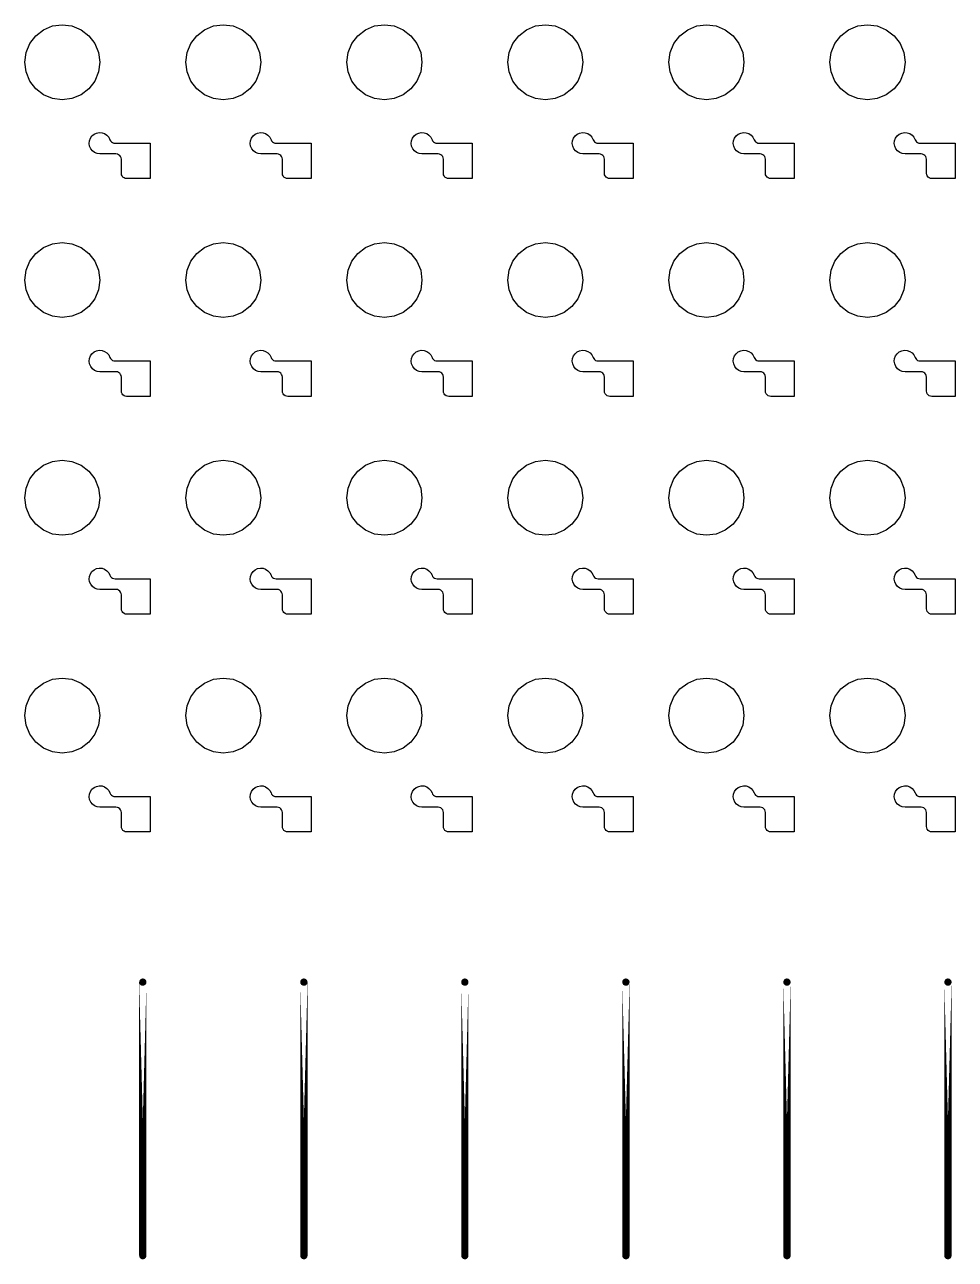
# Model space of a CAD drawing. Extents: x 11 to 212, y 11 to 212.
# Drawn here: x 122.26 to 132.46, y 46.96 to 60.5 of the extents above; entities that cross this region are included whole.
import ezdxf

# ---------------------------------------------------------------- set-up
doc = ezdxf.new("R2010")
doc.units = 0
doc.layers.get('0').update_dxf_attribs({"linetype": 'continuous'})
doc.layers.add('C3', color=7, linetype='continuous')

# ---------------------------------------------------------------- blocks, each defined once
blk = doc.blocks.new('cutlineendpoint')
at = {"const_width": 0.04}
blk.add_lwpolyline([(-0.02, 0, 1), (0.02, 0, 1)], format="xyb", close=True, dxfattribs=at)

msp = doc.modelspace()

# ---------------------------------------------------------------- linework, layer by layer
at = {"layer": 'C3'}
for points in [[(123.082, 60.088), (123.068, 59.982), (123.027, 59.882), (122.962, 59.797), (122.876, 59.732), (122.777, 59.691), (122.671, 59.676), (122.564, 59.691), (122.465, 59.732), (122.379, 59.797), (122.314, 59.882), (122.273, 59.982), (122.259, 60.088), (122.273, 60.195), (122.314, 60.294), (122.379, 60.379), (122.465, 60.445), (122.564, 60.486), (122.671, 60.5), (122.777, 60.486), (122.876, 60.445), (122.962, 60.379), (123.027, 60.294), (123.068, 60.195)], [(124.847, 60.088), (124.833, 59.982), (124.792, 59.882), (124.726, 59.797), (124.641, 59.732), (124.542, 59.691), (124.435, 59.676), (124.329, 59.691), (124.229, 59.732), (124.144, 59.797), (124.079, 59.882), (124.038, 59.982), (124.024, 60.088), (124.038, 60.195), (124.079, 60.294), (124.144, 60.379), (124.229, 60.445), (124.329, 60.486), (124.435, 60.5), (124.542, 60.486), (124.641, 60.445), (124.726, 60.379), (124.792, 60.294), (124.833, 60.195)], [(126.612, 60.088), (126.598, 59.982), (126.557, 59.882), (126.491, 59.797), (126.406, 59.732), (126.307, 59.691), (126.2, 59.676), (126.093, 59.691), (125.994, 59.732), (125.909, 59.797), (125.843, 59.882), (125.802, 59.982), (125.788, 60.088), (125.802, 60.195), (125.843, 60.294), (125.909, 60.379), (125.994, 60.445), (126.093, 60.486), (126.2, 60.5), (126.307, 60.486), (126.406, 60.445), (126.491, 60.379), (126.557, 60.294), (126.598, 60.195)], [(128.376, 60.088), (128.362, 59.982), (128.321, 59.882), (128.256, 59.797), (128.171, 59.732), (128.071, 59.691), (127.965, 59.676), (127.858, 59.691), (127.759, 59.732), (127.674, 59.797), (127.608, 59.882), (127.567, 59.982), (127.553, 60.088), (127.567, 60.195), (127.608, 60.294), (127.674, 60.379), (127.759, 60.445), (127.858, 60.486), (127.965, 60.5), (128.071, 60.486), (128.171, 60.445), (128.256, 60.379), (128.321, 60.294), (128.362, 60.195)], [(130.141, 60.088), (130.127, 59.982), (130.086, 59.882), (130.021, 59.797), (129.935, 59.732), (129.836, 59.691), (129.729, 59.676), (129.623, 59.691), (129.524, 59.732), (129.438, 59.797), (129.373, 59.882), (129.332, 59.982), (129.318, 60.088), (129.332, 60.195), (129.373, 60.294), (129.438, 60.379), (129.524, 60.445), (129.623, 60.486), (129.729, 60.5), (129.836, 60.486), (129.935, 60.445), (130.021, 60.379), (130.086, 60.294), (130.127, 60.195)], [(131.906, 60.088), (131.892, 59.982), (131.851, 59.882), (131.785, 59.797), (131.7, 59.732), (131.601, 59.691), (131.494, 59.676), (131.388, 59.691), (131.288, 59.732), (131.203, 59.797), (131.138, 59.882), (131.096, 59.982), (131.082, 60.088), (131.096, 60.195), (131.138, 60.294), (131.203, 60.379), (131.288, 60.445), (131.388, 60.486), (131.494, 60.5), (131.601, 60.486), (131.7, 60.445), (131.785, 60.379), (131.851, 60.294), (131.892, 60.195)], [(123.376, 58.812), (123.361, 58.814), (123.347, 58.82), (123.335, 58.829), (123.326, 58.841), (123.32, 58.855), (123.318, 58.871), (123.318, 59.024), (123.316, 59.039), (123.31, 59.053), (123.3, 59.065), (123.288, 59.074), (123.274, 59.08), (123.259, 59.082), (123.082, 59.082), (123.052, 59.086), (123.024, 59.098), (123, 59.116), (122.982, 59.139), (122.969, 59.167), (122.965, 59.197), (122.968, 59.227), (122.978, 59.255), (122.996, 59.28), (123.019, 59.299), (123.046, 59.312), (123.076, 59.317), (123.106, 59.315), (123.135, 59.305), (123.16, 59.289), (123.18, 59.266), (123.193, 59.239), (123.2, 59.226), (123.209, 59.215), (123.221, 59.207), (123.234, 59.202), (123.249, 59.2), (123.633, 59.2), (123.633, 58.812)], [(125.141, 58.812), (125.126, 58.814), (125.112, 58.82), (125.1, 58.829), (125.09, 58.841), (125.084, 58.855), (125.082, 58.871), (125.082, 59.024), (125.08, 59.039), (125.074, 59.053), (125.065, 59.065), (125.053, 59.074), (125.039, 59.08), (125.024, 59.082), (124.847, 59.082), (124.817, 59.086), (124.789, 59.098), (124.765, 59.116), (124.746, 59.139), (124.734, 59.167), (124.729, 59.197), (124.733, 59.227), (124.743, 59.255), (124.761, 59.28), (124.784, 59.299), (124.811, 59.312), (124.841, 59.317), (124.871, 59.315), (124.899, 59.305), (124.924, 59.289), (124.944, 59.266), (124.958, 59.239), (124.964, 59.226), (124.974, 59.215), (124.986, 59.207), (124.999, 59.202), (125.013, 59.2), (125.398, 59.2), (125.398, 58.812)], [(126.906, 58.812), (126.891, 58.814), (126.876, 58.82), (126.864, 58.829), (126.855, 58.841), (126.849, 58.855), (126.847, 58.871), (126.847, 59.024), (126.845, 59.039), (126.839, 59.053), (126.83, 59.065), (126.818, 59.074), (126.803, 59.08), (126.788, 59.082), (126.612, 59.082), (126.582, 59.086), (126.554, 59.098), (126.53, 59.116), (126.511, 59.139), (126.499, 59.167), (126.494, 59.197), (126.497, 59.227), (126.508, 59.255), (126.525, 59.28), (126.548, 59.299), (126.576, 59.312), (126.605, 59.317), (126.635, 59.315), (126.664, 59.305), (126.689, 59.289), (126.709, 59.266), (126.723, 59.239), (126.729, 59.226), (126.739, 59.215), (126.75, 59.207), (126.764, 59.202), (126.778, 59.2), (127.162, 59.2), (127.162, 58.812)], [(128.671, 58.812), (128.655, 58.814), (128.641, 58.82), (128.629, 58.829), (128.62, 58.841), (128.614, 58.855), (128.612, 58.871), (128.612, 59.024), (128.61, 59.039), (128.604, 59.053), (128.595, 59.065), (128.582, 59.074), (128.568, 59.08), (128.553, 59.082), (128.376, 59.082), (128.347, 59.086), (128.319, 59.098), (128.294, 59.116), (128.276, 59.139), (128.264, 59.167), (128.259, 59.197), (128.262, 59.227), (128.272, 59.255), (128.29, 59.28), (128.313, 59.299), (128.34, 59.312), (128.37, 59.317), (128.4, 59.315), (128.429, 59.305), (128.454, 59.289), (128.474, 59.266), (128.487, 59.239), (128.494, 59.226), (128.503, 59.215), (128.515, 59.207), (128.529, 59.202), (128.543, 59.2), (128.927, 59.2), (128.927, 58.812)], [(130.435, 58.812), (130.42, 58.814), (130.406, 58.82), (130.394, 58.829), (130.384, 58.841), (130.378, 58.855), (130.376, 58.871), (130.376, 59.024), (130.374, 59.039), (130.369, 59.053), (130.359, 59.065), (130.347, 59.074), (130.333, 59.08), (130.318, 59.082), (130.141, 59.082), (130.111, 59.086), (130.083, 59.098), (130.059, 59.116), (130.04, 59.139), (130.028, 59.167), (130.024, 59.197), (130.027, 59.227), (130.037, 59.255), (130.055, 59.28), (130.078, 59.299), (130.105, 59.312), (130.135, 59.317), (130.165, 59.315), (130.193, 59.305), (130.218, 59.289), (130.238, 59.266), (130.252, 59.239), (130.259, 59.226), (130.268, 59.215), (130.28, 59.207), (130.293, 59.202), (130.308, 59.2), (130.692, 59.2), (130.692, 58.812)], [(132.2, 58.812), (132.185, 58.814), (132.171, 58.82), (132.158, 58.829), (132.149, 58.841), (132.143, 58.855), (132.141, 58.871), (132.141, 59.024), (132.139, 59.039), (132.133, 59.053), (132.124, 59.065), (132.112, 59.074), (132.098, 59.08), (132.082, 59.082), (131.906, 59.082), (131.876, 59.086), (131.848, 59.098), (131.824, 59.116), (131.805, 59.139), (131.793, 59.167), (131.788, 59.197), (131.791, 59.227), (131.802, 59.255), (131.819, 59.28), (131.842, 59.299), (131.87, 59.312), (131.899, 59.317), (131.93, 59.315), (131.958, 59.305), (131.983, 59.289), (132.003, 59.266), (132.017, 59.239), (132.023, 59.226), (132.033, 59.215), (132.044, 59.207), (132.058, 59.202), (132.072, 59.2), (132.456, 59.2), (132.456, 58.812)], [(123.082, 57.7), (123.068, 57.593), (123.027, 57.494), (122.962, 57.409), (122.876, 57.343), (122.777, 57.302), (122.671, 57.288), (122.564, 57.302), (122.465, 57.343), (122.379, 57.409), (122.314, 57.494), (122.273, 57.593), (122.259, 57.7), (122.273, 57.807), (122.314, 57.906), (122.379, 57.991), (122.465, 58.057), (122.564, 58.098), (122.671, 58.112), (122.777, 58.098), (122.876, 58.057), (122.962, 57.991), (123.027, 57.906), (123.068, 57.807)], [(124.847, 57.7), (124.833, 57.593), (124.792, 57.494), (124.726, 57.409), (124.641, 57.343), (124.542, 57.302), (124.435, 57.288), (124.329, 57.302), (124.229, 57.343), (124.144, 57.409), (124.079, 57.494), (124.038, 57.593), (124.024, 57.7), (124.038, 57.807), (124.079, 57.906), (124.144, 57.991), (124.229, 58.057), (124.329, 58.098), (124.435, 58.112), (124.542, 58.098), (124.641, 58.057), (124.726, 57.991), (124.792, 57.906), (124.833, 57.807)], [(126.612, 57.7), (126.598, 57.593), (126.557, 57.494), (126.491, 57.409), (126.406, 57.343), (126.307, 57.302), (126.2, 57.288), (126.093, 57.302), (125.994, 57.343), (125.909, 57.409), (125.843, 57.494), (125.802, 57.593), (125.788, 57.7), (125.802, 57.807), (125.843, 57.906), (125.909, 57.991), (125.994, 58.057), (126.093, 58.098), (126.2, 58.112), (126.307, 58.098), (126.406, 58.057), (126.491, 57.991), (126.557, 57.906), (126.598, 57.807)], [(128.376, 57.7), (128.362, 57.593), (128.321, 57.494), (128.256, 57.409), (128.171, 57.343), (128.071, 57.302), (127.965, 57.288), (127.858, 57.302), (127.759, 57.343), (127.674, 57.409), (127.608, 57.494), (127.567, 57.593), (127.553, 57.7), (127.567, 57.807), (127.608, 57.906), (127.674, 57.991), (127.759, 58.057), (127.858, 58.098), (127.965, 58.112), (128.071, 58.098), (128.171, 58.057), (128.256, 57.991), (128.321, 57.906), (128.362, 57.807)], [(130.141, 57.7), (130.127, 57.593), (130.086, 57.494), (130.021, 57.409), (129.935, 57.343), (129.836, 57.302), (129.729, 57.288), (129.623, 57.302), (129.524, 57.343), (129.438, 57.409), (129.373, 57.494), (129.332, 57.593), (129.318, 57.7), (129.332, 57.807), (129.373, 57.906), (129.438, 57.991), (129.524, 58.057), (129.623, 58.098), (129.729, 58.112), (129.836, 58.098), (129.935, 58.057), (130.021, 57.991), (130.086, 57.906), (130.127, 57.807)], [(131.906, 57.7), (131.892, 57.593), (131.851, 57.494), (131.785, 57.409), (131.7, 57.343), (131.601, 57.302), (131.494, 57.288), (131.388, 57.302), (131.288, 57.343), (131.203, 57.409), (131.138, 57.494), (131.096, 57.593), (131.082, 57.7), (131.096, 57.807), (131.138, 57.906), (131.203, 57.991), (131.288, 58.057), (131.388, 58.098), (131.494, 58.112), (131.601, 58.098), (131.7, 58.057), (131.785, 57.991), (131.851, 57.906), (131.892, 57.807)], [(123.376, 56.424), (123.361, 56.426), (123.347, 56.431), (123.335, 56.441), (123.326, 56.453), (123.32, 56.467), (123.318, 56.482), (123.318, 56.635), (123.316, 56.651), (123.31, 56.665), (123.3, 56.677), (123.288, 56.686), (123.274, 56.692), (123.259, 56.694), (123.082, 56.694), (123.052, 56.698), (123.024, 56.709), (123, 56.727), (122.982, 56.751), (122.969, 56.779), (122.965, 56.809), (122.968, 56.839), (122.978, 56.867), (122.996, 56.891), (123.019, 56.911), (123.046, 56.924), (123.076, 56.929), (123.106, 56.927), (123.135, 56.917), (123.16, 56.9), (123.18, 56.878), (123.193, 56.851), (123.2, 56.838), (123.209, 56.827), (123.221, 56.819), (123.234, 56.814), (123.249, 56.812), (123.633, 56.812), (123.633, 56.424)], [(125.141, 56.424), (125.126, 56.426), (125.112, 56.431), (125.1, 56.441), (125.09, 56.453), (125.084, 56.467), (125.082, 56.482), (125.082, 56.635), (125.08, 56.651), (125.074, 56.665), (125.065, 56.677), (125.053, 56.686), (125.039, 56.692), (125.024, 56.694), (124.847, 56.694), (124.817, 56.698), (124.789, 56.709), (124.765, 56.727), (124.746, 56.751), (124.734, 56.779), (124.729, 56.809), (124.733, 56.839), (124.743, 56.867), (124.761, 56.891), (124.784, 56.911), (124.811, 56.924), (124.841, 56.929), (124.871, 56.927), (124.899, 56.917), (124.924, 56.9), (124.944, 56.878), (124.958, 56.851), (124.964, 56.838), (124.974, 56.827), (124.986, 56.819), (124.999, 56.814), (125.013, 56.812), (125.398, 56.812), (125.398, 56.424)], [(126.906, 56.424), (126.891, 56.426), (126.876, 56.431), (126.864, 56.441), (126.855, 56.453), (126.849, 56.467), (126.847, 56.482), (126.847, 56.635), (126.845, 56.651), (126.839, 56.665), (126.83, 56.677), (126.818, 56.686), (126.803, 56.692), (126.788, 56.694), (126.612, 56.694), (126.582, 56.698), (126.554, 56.709), (126.53, 56.727), (126.511, 56.751), (126.499, 56.779), (126.494, 56.809), (126.497, 56.839), (126.508, 56.867), (126.525, 56.891), (126.548, 56.911), (126.576, 56.924), (126.605, 56.929), (126.635, 56.927), (126.664, 56.917), (126.689, 56.9), (126.709, 56.878), (126.723, 56.851), (126.729, 56.838), (126.739, 56.827), (126.75, 56.819), (126.764, 56.814), (126.778, 56.812), (127.162, 56.812), (127.162, 56.424)], [(128.671, 56.424), (128.655, 56.426), (128.641, 56.431), (128.629, 56.441), (128.62, 56.453), (128.614, 56.467), (128.612, 56.482), (128.612, 56.635), (128.61, 56.651), (128.604, 56.665), (128.595, 56.677), (128.582, 56.686), (128.568, 56.692), (128.553, 56.694), (128.376, 56.694), (128.347, 56.698), (128.319, 56.709), (128.294, 56.727), (128.276, 56.751), (128.264, 56.779), (128.259, 56.809), (128.262, 56.839), (128.272, 56.867), (128.29, 56.891), (128.313, 56.911), (128.34, 56.924), (128.37, 56.929), (128.4, 56.927), (128.429, 56.917), (128.454, 56.9), (128.474, 56.878), (128.487, 56.851), (128.494, 56.838), (128.503, 56.827), (128.515, 56.819), (128.529, 56.814), (128.543, 56.812), (128.927, 56.812), (128.927, 56.424)], [(130.435, 56.424), (130.42, 56.426), (130.406, 56.431), (130.394, 56.441), (130.384, 56.453), (130.378, 56.467), (130.376, 56.482), (130.376, 56.635), (130.374, 56.651), (130.369, 56.665), (130.359, 56.677), (130.347, 56.686), (130.333, 56.692), (130.318, 56.694), (130.141, 56.694), (130.111, 56.698), (130.083, 56.709), (130.059, 56.727), (130.04, 56.751), (130.028, 56.779), (130.024, 56.809), (130.027, 56.839), (130.037, 56.867), (130.055, 56.891), (130.078, 56.911), (130.105, 56.924), (130.135, 56.929), (130.165, 56.927), (130.193, 56.917), (130.218, 56.9), (130.238, 56.878), (130.252, 56.851), (130.259, 56.838), (130.268, 56.827), (130.28, 56.819), (130.293, 56.814), (130.308, 56.812), (130.692, 56.812), (130.692, 56.424)], [(132.2, 56.424), (132.185, 56.426), (132.171, 56.431), (132.158, 56.441), (132.149, 56.453), (132.143, 56.467), (132.141, 56.482), (132.141, 56.635), (132.139, 56.651), (132.133, 56.665), (132.124, 56.677), (132.112, 56.686), (132.098, 56.692), (132.082, 56.694), (131.906, 56.694), (131.876, 56.698), (131.848, 56.709), (131.824, 56.727), (131.805, 56.751), (131.793, 56.779), (131.788, 56.809), (131.791, 56.839), (131.802, 56.867), (131.819, 56.891), (131.842, 56.911), (131.87, 56.924), (131.899, 56.929), (131.93, 56.927), (131.958, 56.917), (131.983, 56.9), (132.003, 56.878), (132.017, 56.851), (132.023, 56.838), (132.033, 56.827), (132.044, 56.819), (132.058, 56.814), (132.072, 56.812), (132.456, 56.812), (132.456, 56.424)], [(123.082, 55.312), (123.068, 55.205), (123.027, 55.106), (122.962, 55.021), (122.876, 54.955), (122.777, 54.914), (122.671, 54.9), (122.564, 54.914), (122.465, 54.955), (122.379, 55.021), (122.314, 55.106), (122.273, 55.205), (122.259, 55.312), (122.273, 55.418), (122.314, 55.518), (122.379, 55.603), (122.465, 55.668), (122.564, 55.709), (122.671, 55.724), (122.777, 55.709), (122.876, 55.668), (122.962, 55.603), (123.027, 55.518), (123.068, 55.418)], [(124.847, 55.312), (124.833, 55.205), (124.792, 55.106), (124.726, 55.021), (124.641, 54.955), (124.542, 54.914), (124.435, 54.9), (124.329, 54.914), (124.229, 54.955), (124.144, 55.021), (124.079, 55.106), (124.038, 55.205), (124.024, 55.312), (124.038, 55.418), (124.079, 55.518), (124.144, 55.603), (124.229, 55.668), (124.329, 55.709), (124.435, 55.724), (124.542, 55.709), (124.641, 55.668), (124.726, 55.603), (124.792, 55.518), (124.833, 55.418)], [(126.612, 55.312), (126.598, 55.205), (126.557, 55.106), (126.491, 55.021), (126.406, 54.955), (126.307, 54.914), (126.2, 54.9), (126.093, 54.914), (125.994, 54.955), (125.909, 55.021), (125.843, 55.106), (125.802, 55.205), (125.788, 55.312), (125.802, 55.418), (125.843, 55.518), (125.909, 55.603), (125.994, 55.668), (126.093, 55.709), (126.2, 55.724), (126.307, 55.709), (126.406, 55.668), (126.491, 55.603), (126.557, 55.518), (126.598, 55.418)], [(128.376, 55.312), (128.362, 55.205), (128.321, 55.106), (128.256, 55.021), (128.171, 54.955), (128.071, 54.914), (127.965, 54.9), (127.858, 54.914), (127.759, 54.955), (127.674, 55.021), (127.608, 55.106), (127.567, 55.205), (127.553, 55.312), (127.567, 55.418), (127.608, 55.518), (127.674, 55.603), (127.759, 55.668), (127.858, 55.709), (127.965, 55.724), (128.071, 55.709), (128.171, 55.668), (128.256, 55.603), (128.321, 55.518), (128.362, 55.418)], [(130.141, 55.312), (130.127, 55.205), (130.086, 55.106), (130.021, 55.021), (129.935, 54.955), (129.836, 54.914), (129.729, 54.9), (129.623, 54.914), (129.524, 54.955), (129.438, 55.021), (129.373, 55.106), (129.332, 55.205), (129.318, 55.312), (129.332, 55.418), (129.373, 55.518), (129.438, 55.603), (129.524, 55.668), (129.623, 55.709), (129.729, 55.724), (129.836, 55.709), (129.935, 55.668), (130.021, 55.603), (130.086, 55.518), (130.127, 55.418)], [(131.906, 55.312), (131.892, 55.205), (131.851, 55.106), (131.785, 55.021), (131.7, 54.955), (131.601, 54.914), (131.494, 54.9), (131.388, 54.914), (131.288, 54.955), (131.203, 55.021), (131.138, 55.106), (131.096, 55.205), (131.082, 55.312), (131.096, 55.418), (131.138, 55.518), (131.203, 55.603), (131.288, 55.668), (131.388, 55.709), (131.494, 55.724), (131.601, 55.709), (131.7, 55.668), (131.785, 55.603), (131.851, 55.518), (131.892, 55.418)], [(123.376, 54.035), (123.361, 54.037), (123.347, 54.043), (123.335, 54.053), (123.326, 54.065), (123.32, 54.079), (123.318, 54.094), (123.318, 54.247), (123.316, 54.262), (123.31, 54.276), (123.3, 54.289), (123.288, 54.298), (123.274, 54.304), (123.259, 54.306), (123.082, 54.306), (123.052, 54.31), (123.024, 54.321), (123, 54.339), (122.982, 54.363), (122.969, 54.39), (122.965, 54.42), (122.968, 54.45), (122.978, 54.479), (122.996, 54.503), (123.019, 54.523), (123.046, 54.535), (123.076, 54.541), (123.106, 54.539), (123.135, 54.529), (123.16, 54.512), (123.18, 54.49), (123.193, 54.463), (123.2, 54.45), (123.209, 54.439), (123.221, 54.431), (123.234, 54.425), (123.249, 54.424), (123.633, 54.424), (123.633, 54.035)], [(125.141, 54.035), (125.126, 54.037), (125.112, 54.043), (125.1, 54.053), (125.09, 54.065), (125.084, 54.079), (125.082, 54.094), (125.082, 54.247), (125.08, 54.262), (125.074, 54.276), (125.065, 54.289), (125.053, 54.298), (125.039, 54.304), (125.024, 54.306), (124.847, 54.306), (124.817, 54.31), (124.789, 54.321), (124.765, 54.339), (124.746, 54.363), (124.734, 54.39), (124.729, 54.42), (124.733, 54.45), (124.743, 54.479), (124.761, 54.503), (124.784, 54.523), (124.811, 54.535), (124.841, 54.541), (124.871, 54.539), (124.899, 54.529), (124.924, 54.512), (124.944, 54.49), (124.958, 54.463), (124.964, 54.45), (124.974, 54.439), (124.986, 54.431), (124.999, 54.425), (125.013, 54.424), (125.398, 54.424), (125.398, 54.035)], [(126.906, 54.035), (126.891, 54.037), (126.876, 54.043), (126.864, 54.053), (126.855, 54.065), (126.849, 54.079), (126.847, 54.094), (126.847, 54.247), (126.845, 54.262), (126.839, 54.276), (126.83, 54.289), (126.818, 54.298), (126.803, 54.304), (126.788, 54.306), (126.612, 54.306), (126.582, 54.31), (126.554, 54.321), (126.53, 54.339), (126.511, 54.363), (126.499, 54.39), (126.494, 54.42), (126.497, 54.45), (126.508, 54.479), (126.525, 54.503), (126.548, 54.523), (126.576, 54.535), (126.605, 54.541), (126.635, 54.539), (126.664, 54.529), (126.689, 54.512), (126.709, 54.49), (126.723, 54.463), (126.729, 54.45), (126.739, 54.439), (126.75, 54.431), (126.764, 54.425), (126.778, 54.424), (127.162, 54.424), (127.162, 54.035)], [(128.671, 54.035), (128.655, 54.037), (128.641, 54.043), (128.629, 54.053), (128.62, 54.065), (128.614, 54.079), (128.612, 54.094), (128.612, 54.247), (128.61, 54.262), (128.604, 54.276), (128.595, 54.289), (128.582, 54.298), (128.568, 54.304), (128.553, 54.306), (128.376, 54.306), (128.347, 54.31), (128.319, 54.321), (128.294, 54.339), (128.276, 54.363), (128.264, 54.39), (128.259, 54.42), (128.262, 54.45), (128.272, 54.479), (128.29, 54.503), (128.313, 54.523), (128.34, 54.535), (128.37, 54.541), (128.4, 54.539), (128.429, 54.529), (128.454, 54.512), (128.474, 54.49), (128.487, 54.463), (128.494, 54.45), (128.503, 54.439), (128.515, 54.431), (128.529, 54.425), (128.543, 54.424), (128.927, 54.424), (128.927, 54.035)], [(130.435, 54.035), (130.42, 54.037), (130.406, 54.043), (130.394, 54.053), (130.384, 54.065), (130.378, 54.079), (130.376, 54.094), (130.376, 54.247), (130.374, 54.262), (130.369, 54.276), (130.359, 54.289), (130.347, 54.298), (130.333, 54.304), (130.318, 54.306), (130.141, 54.306), (130.111, 54.31), (130.083, 54.321), (130.059, 54.339), (130.04, 54.363), (130.028, 54.39), (130.024, 54.42), (130.027, 54.45), (130.037, 54.479), (130.055, 54.503), (130.078, 54.523), (130.105, 54.535), (130.135, 54.541), (130.165, 54.539), (130.193, 54.529), (130.218, 54.512), (130.238, 54.49), (130.252, 54.463), (130.259, 54.45), (130.268, 54.439), (130.28, 54.431), (130.293, 54.425), (130.308, 54.424), (130.692, 54.424), (130.692, 54.035)], [(132.2, 54.035), (132.185, 54.037), (132.171, 54.043), (132.158, 54.053), (132.149, 54.065), (132.143, 54.079), (132.141, 54.094), (132.141, 54.247), (132.139, 54.262), (132.133, 54.276), (132.124, 54.289), (132.112, 54.298), (132.098, 54.304), (132.082, 54.306), (131.906, 54.306), (131.876, 54.31), (131.848, 54.321), (131.824, 54.339), (131.805, 54.363), (131.793, 54.39), (131.788, 54.42), (131.791, 54.45), (131.802, 54.479), (131.819, 54.503), (131.842, 54.523), (131.87, 54.535), (131.899, 54.541), (131.93, 54.539), (131.958, 54.529), (131.983, 54.512), (132.003, 54.49), (132.017, 54.463), (132.023, 54.45), (132.033, 54.439), (132.044, 54.431), (132.058, 54.425), (132.072, 54.424), (132.456, 54.424), (132.456, 54.035)], [(123.082, 52.924), (123.068, 52.817), (123.027, 52.718), (122.962, 52.632), (122.876, 52.567), (122.777, 52.526), (122.671, 52.512), (122.564, 52.526), (122.465, 52.567), (122.379, 52.632), (122.314, 52.718), (122.273, 52.817), (122.259, 52.924), (122.273, 53.03), (122.314, 53.129), (122.379, 53.215), (122.465, 53.28), (122.564, 53.321), (122.671, 53.335), (122.777, 53.321), (122.876, 53.28), (122.962, 53.215), (123.027, 53.129), (123.068, 53.03)], [(124.847, 52.924), (124.833, 52.817), (124.792, 52.718), (124.726, 52.632), (124.641, 52.567), (124.542, 52.526), (124.435, 52.512), (124.329, 52.526), (124.229, 52.567), (124.144, 52.632), (124.079, 52.718), (124.038, 52.817), (124.024, 52.924), (124.038, 53.03), (124.079, 53.129), (124.144, 53.215), (124.229, 53.28), (124.329, 53.321), (124.435, 53.335), (124.542, 53.321), (124.641, 53.28), (124.726, 53.215), (124.792, 53.129), (124.833, 53.03)], [(126.612, 52.924), (126.598, 52.817), (126.557, 52.718), (126.491, 52.632), (126.406, 52.567), (126.307, 52.526), (126.2, 52.512), (126.093, 52.526), (125.994, 52.567), (125.909, 52.632), (125.843, 52.718), (125.802, 52.817), (125.788, 52.924), (125.802, 53.03), (125.843, 53.129), (125.909, 53.215), (125.994, 53.28), (126.093, 53.321), (126.2, 53.335), (126.307, 53.321), (126.406, 53.28), (126.491, 53.215), (126.557, 53.129), (126.598, 53.03)], [(128.376, 52.924), (128.362, 52.817), (128.321, 52.718), (128.256, 52.632), (128.171, 52.567), (128.071, 52.526), (127.965, 52.512), (127.858, 52.526), (127.759, 52.567), (127.674, 52.632), (127.608, 52.718), (127.567, 52.817), (127.553, 52.924), (127.567, 53.03), (127.608, 53.129), (127.674, 53.215), (127.759, 53.28), (127.858, 53.321), (127.965, 53.335), (128.071, 53.321), (128.171, 53.28), (128.256, 53.215), (128.321, 53.129), (128.362, 53.03)], [(130.141, 52.924), (130.127, 52.817), (130.086, 52.718), (130.021, 52.632), (129.935, 52.567), (129.836, 52.526), (129.729, 52.512), (129.623, 52.526), (129.524, 52.567), (129.438, 52.632), (129.373, 52.718), (129.332, 52.817), (129.318, 52.924), (129.332, 53.03), (129.373, 53.129), (129.438, 53.215), (129.524, 53.28), (129.623, 53.321), (129.729, 53.335), (129.836, 53.321), (129.935, 53.28), (130.021, 53.215), (130.086, 53.129), (130.127, 53.03)], [(131.906, 52.924), (131.892, 52.817), (131.851, 52.718), (131.785, 52.632), (131.7, 52.567), (131.601, 52.526), (131.494, 52.512), (131.388, 52.526), (131.288, 52.567), (131.203, 52.632), (131.138, 52.718), (131.096, 52.817), (131.082, 52.924), (131.096, 53.03), (131.138, 53.129), (131.203, 53.215), (131.288, 53.28), (131.388, 53.321), (131.494, 53.335), (131.601, 53.321), (131.7, 53.28), (131.785, 53.215), (131.851, 53.129), (131.892, 53.03)], [(123.376, 51.647), (123.361, 51.649), (123.347, 51.655), (123.335, 51.664), (123.326, 51.676), (123.32, 51.691), (123.318, 51.706), (123.318, 51.859), (123.316, 51.874), (123.31, 51.888), (123.3, 51.9), (123.288, 51.91), (123.274, 51.916), (123.259, 51.918), (123.082, 51.918), (123.052, 51.922), (123.024, 51.933), (123, 51.951), (122.982, 51.975), (122.969, 52.002), (122.965, 52.032), (122.968, 52.062), (122.978, 52.09), (122.996, 52.115), (123.019, 52.134), (123.046, 52.147), (123.076, 52.153), (123.106, 52.151), (123.135, 52.141), (123.16, 52.124), (123.18, 52.101), (123.193, 52.075), (123.2, 52.062), (123.209, 52.051), (123.221, 52.042), (123.234, 52.037), (123.249, 52.035), (123.633, 52.035), (123.633, 51.647)], [(125.141, 51.647), (125.126, 51.649), (125.112, 51.655), (125.1, 51.664), (125.09, 51.676), (125.084, 51.691), (125.082, 51.706), (125.082, 51.859), (125.08, 51.874), (125.074, 51.888), (125.065, 51.9), (125.053, 51.91), (125.039, 51.916), (125.024, 51.918), (124.847, 51.918), (124.817, 51.922), (124.789, 51.933), (124.765, 51.951), (124.746, 51.975), (124.734, 52.002), (124.729, 52.032), (124.733, 52.062), (124.743, 52.09), (124.761, 52.115), (124.784, 52.134), (124.811, 52.147), (124.841, 52.153), (124.871, 52.151), (124.899, 52.141), (124.924, 52.124), (124.944, 52.101), (124.958, 52.075), (124.964, 52.062), (124.974, 52.051), (124.986, 52.042), (124.999, 52.037), (125.013, 52.035), (125.398, 52.035), (125.398, 51.647)], [(126.906, 51.647), (126.891, 51.649), (126.876, 51.655), (126.864, 51.664), (126.855, 51.676), (126.849, 51.691), (126.847, 51.706), (126.847, 51.859), (126.845, 51.874), (126.839, 51.888), (126.83, 51.9), (126.818, 51.91), (126.803, 51.916), (126.788, 51.918), (126.612, 51.918), (126.582, 51.922), (126.554, 51.933), (126.53, 51.951), (126.511, 51.975), (126.499, 52.002), (126.494, 52.032), (126.497, 52.062), (126.508, 52.09), (126.525, 52.115), (126.548, 52.134), (126.576, 52.147), (126.605, 52.153), (126.635, 52.151), (126.664, 52.141), (126.689, 52.124), (126.709, 52.101), (126.723, 52.075), (126.729, 52.062), (126.739, 52.051), (126.75, 52.042), (126.764, 52.037), (126.778, 52.035), (127.162, 52.035), (127.162, 51.647)], [(128.671, 51.647), (128.655, 51.649), (128.641, 51.655), (128.629, 51.664), (128.62, 51.676), (128.614, 51.691), (128.612, 51.706), (128.612, 51.859), (128.61, 51.874), (128.604, 51.888), (128.595, 51.9), (128.582, 51.91), (128.568, 51.916), (128.553, 51.918), (128.376, 51.918), (128.347, 51.922), (128.319, 51.933), (128.294, 51.951), (128.276, 51.975), (128.264, 52.002), (128.259, 52.032), (128.262, 52.062), (128.272, 52.09), (128.29, 52.115), (128.313, 52.134), (128.34, 52.147), (128.37, 52.153), (128.4, 52.151), (128.429, 52.141), (128.454, 52.124), (128.474, 52.101), (128.487, 52.075), (128.494, 52.062), (128.503, 52.051), (128.515, 52.042), (128.529, 52.037), (128.543, 52.035), (128.927, 52.035), (128.927, 51.647)], [(130.435, 51.647), (130.42, 51.649), (130.406, 51.655), (130.394, 51.664), (130.384, 51.676), (130.378, 51.691), (130.376, 51.706), (130.376, 51.859), (130.374, 51.874), (130.369, 51.888), (130.359, 51.9), (130.347, 51.91), (130.333, 51.916), (130.318, 51.918), (130.141, 51.918), (130.111, 51.922), (130.083, 51.933), (130.059, 51.951), (130.04, 51.975), (130.028, 52.002), (130.024, 52.032), (130.027, 52.062), (130.037, 52.09), (130.055, 52.115), (130.078, 52.134), (130.105, 52.147), (130.135, 52.153), (130.165, 52.151), (130.193, 52.141), (130.218, 52.124), (130.238, 52.101), (130.252, 52.075), (130.259, 52.062), (130.268, 52.051), (130.28, 52.042), (130.293, 52.037), (130.308, 52.035), (130.692, 52.035), (130.692, 51.647)], [(132.2, 51.647), (132.185, 51.649), (132.171, 51.655), (132.158, 51.664), (132.149, 51.676), (132.143, 51.691), (132.141, 51.706), (132.141, 51.859), (132.139, 51.874), (132.133, 51.888), (132.124, 51.9), (132.112, 51.91), (132.098, 51.916), (132.082, 51.918), (131.906, 51.918), (131.876, 51.922), (131.848, 51.933), (131.824, 51.951), (131.805, 51.975), (131.793, 52.002), (131.788, 52.032), (131.791, 52.062), (131.802, 52.09), (131.819, 52.115), (131.842, 52.134), (131.87, 52.147), (131.899, 52.153), (131.93, 52.151), (131.958, 52.141), (131.983, 52.124), (132.003, 52.101), (132.017, 52.075), (132.023, 52.062), (132.033, 52.051), (132.044, 52.042), (132.058, 52.037), (132.072, 52.035), (132.456, 52.035), (132.456, 51.647)]]:
    msp.add_lwpolyline(points, close=True, dxfattribs=at)
at = {"layer": 'C3', "const_width": 0.08}
for points in [[(123.553, 50), (123.553, 47)], [(125.318, 50), (125.318, 47)], [(127.082, 50), (127.082, 47)], [(128.847, 50), (128.847, 47)], [(130.612, 50), (130.612, 47)], [(132.376, 50), (132.376, 47)]]:
    msp.add_lwpolyline(points, close=True, dxfattribs=at)

# ---------------------------------------------------------------- block references
at = {"layer": 'C3'}
for p in [(123.553, 50), (125.318, 50), (127.082, 50), (128.847, 50), (130.612, 50), (132.376, 50), (123.553, 47), (125.318, 47), (127.082, 47), (128.847, 47), (130.612, 47), (132.376, 47)]:
    msp.add_blockref('cutlineendpoint', p, dxfattribs=at)

doc.saveas('drawing.dxf')
